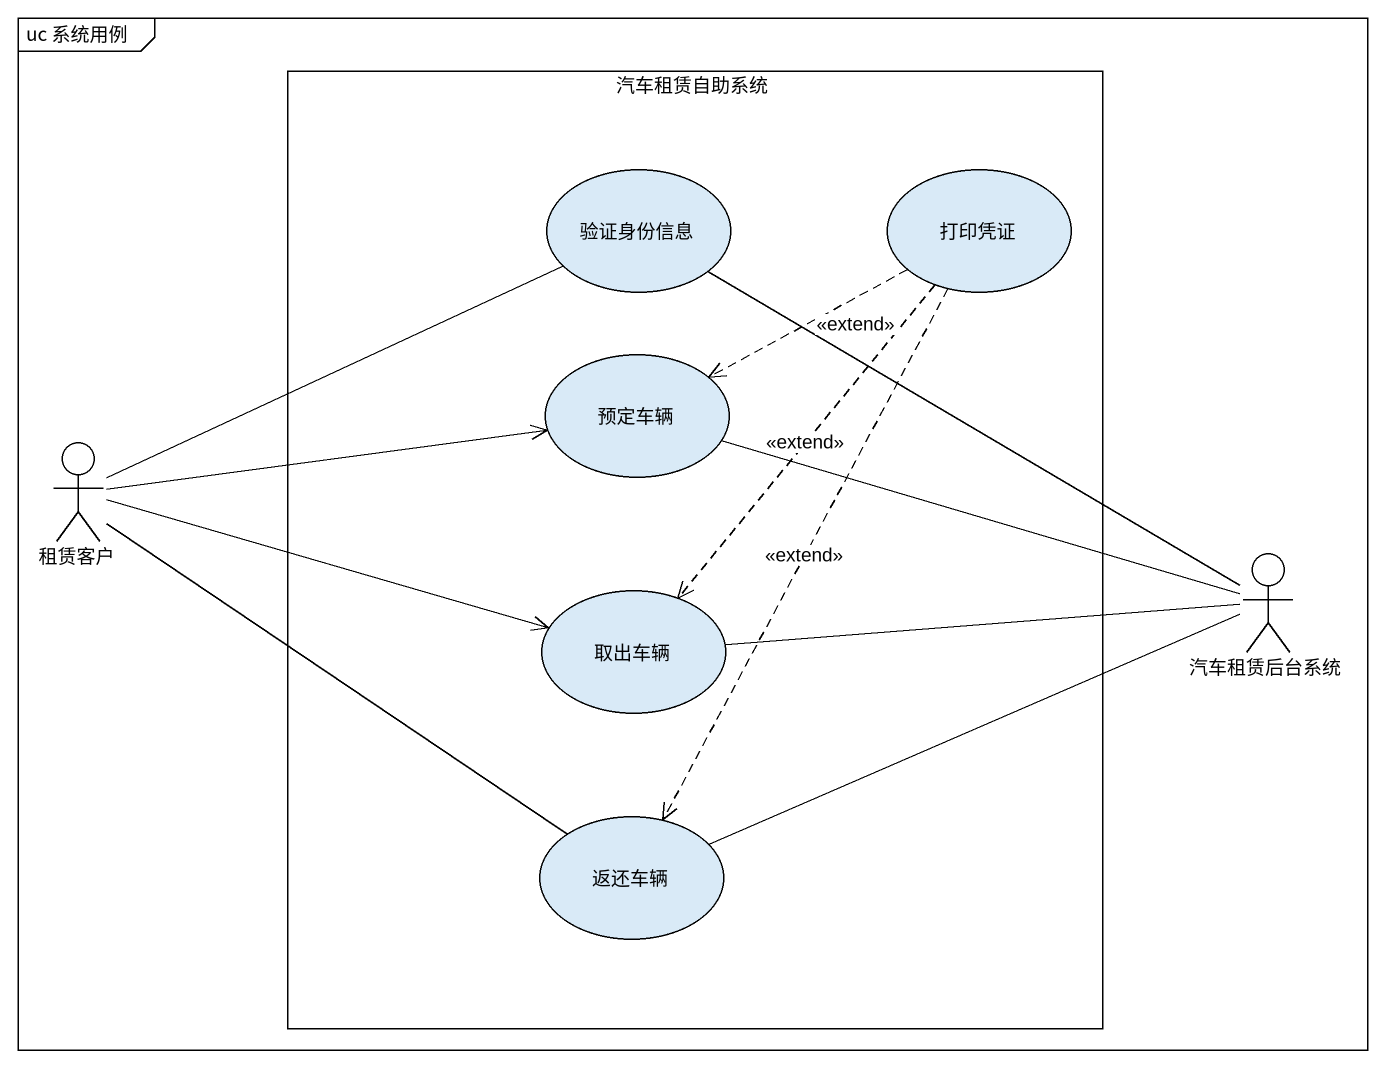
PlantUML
@startuml
mainframe uc 系统用例
rectangle 汽车租赁自助系统 {
  usecase 验证身份信息
  usecase 打印凭证
  usecase 预定车辆
  usecase 取出车辆
  usecase 返还车辆
}
actor 租赁客户
actor 汽车租赁后台系统
验证身份信息 -- 汽车租赁后台系统
打印凭证 .left.> 预定车辆 : <<extend>>
打印凭证 ..> 取出车辆 : <<extend>>
打印凭证 ..> 返还车辆 : <<extend>>
预定车辆 -right- 汽车租赁后台系统
租赁客户 -right- 验证身份信息
租赁客户 -right-> 预定车辆
租赁客户 -right-> 取出车辆
租赁客户 -- 返还车辆
取出车辆 -right- 汽车租赁后台系统
返还车辆 -right- 汽车租赁后台系统
@enduml
